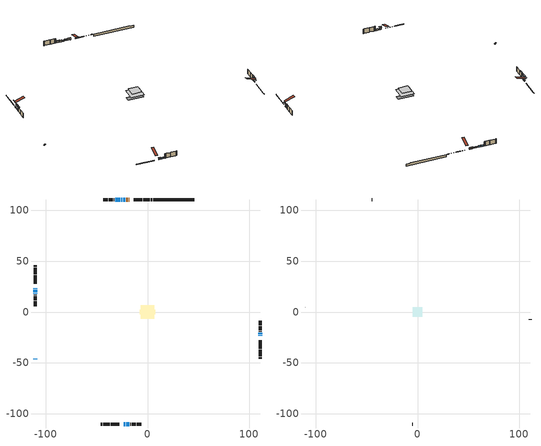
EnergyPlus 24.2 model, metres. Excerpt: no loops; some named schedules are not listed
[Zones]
conditioned space
 floor outside (Floor1 construction): -1,-1 -1,1 1,1 1,-1 z0.61
 floor outside (Floor2 construction): -1.45,-1.45 -1.45,1.45 1.45,1.45 1.45,-1.45 z0.61
 floor adiabatic (AdiabaticFloorConstruction): -6.51,-6.51 -6.51,6.51 6.51,6.51 6.51,-6.51 z3.05
 floor foundation (Slab1 construction): -7.78,-2.28 -7.78,2.28 7.78,2.28 7.78,-2.28 z-1.83
 wall outside (RimJoist1 construction): 4.68,110.68 3.19,110.68 / -45.85,-110.68 -44.35,-110.68 / -110.68,45.85 -110.68,44.35 / 110.68,-45.85 110.68,-44.35 z0.61:0.91
 wall outside (RimJoist2 construction): 2.26,110.68 -4.09,110.68 / -43.42,-110.68 -37.07,-110.68 / -110.68,43.42 -110.68,37.07 / 110.68,-43.42 110.68,-37.07 z0.61:0.91
 wall outside (RimJoist3 construction): -5.02,110.68 -13.38,110.68 / -36.15,-110.68 -27.78,-110.68 / -110.68,36.15 -110.68,27.78 / 110.68,-36.15 110.68,-27.78 z0.61:0.91
 wall outside (AdiabaticWallConstruction 1): -17.75,110.68 -18.56,110.68 / -19.49,110.68 -20.92,110.68 z0.61:2.64
 wall outside (AdiabaticWallConstruction): 110.68,-23.41 110.68,-22.85 z0.61:1.47; -110.68,23.41 -110.68,22.85 / -24.86,110.68 -26.03,110.68 z0.61:1.58; -21.85,110.68 -23.93,110.68 / -21.01,-110.68 -18.06,-110.68 z0.61:1.78; -110.68,21.92 -110.68,19.33 z0.61:1.07; -110.68,-45.84 -110.28,-46.24 z0.61:0.82; -26.95,110.68 -29.04,110.68 / -29.96,110.68 -31.74,110.68 z0.61:2.06; 110.68,-21.92 110.68,-20.45 z0.61:2.59; -23.41,-110.68 -21.94,-110.68 / -110.68,18.4 -110.68,17.84 z0.61:2.36
 wall outside (Wall1 construction): -32.67,110.68 -33.35,110.68 / -17.14,-110.68 -16.46,-110.68 / -110.68,16.91 -110.68,16.24 / 110.68,-19.52 110.68,-18.84 z0.61:5.49
 wall outside (Wall2 construction): -34.28,110.68 -38.06,110.68 / -15.53,-110.68 -11.75,-110.68 / -110.68,15.31 -110.68,11.53 / 110.68,-17.91 110.68,-14.13 z0.61:5.49
 wall outside (Wall3 construction): -38.99,110.68 -43.75,110.68 / -10.82,-110.68 -6.05,-110.68 / -110.68,10.6 -110.68,5.83 / 110.68,-13.2 110.68,-8.44 z0.61:5.49
 wall foundation (FoundationWall1 construction): 5.61,110.68,-1.83 5.61,110.68,0.61 41.82,110.68,0.61 41.82,110.68,0.32 45.85,110.68,0.32 45.85,110.68,-1.83
 window (WindowConstruction 9): 110.68,-23.41 110.68,-22.85 z0.61:1.47
 window (WindowConstruction 6): -110.68,23.41 -110.68,22.85 z0.61:1.58
 window (WindowConstruction 7): -21.85,110.68 -23.93,110.68 z0.61:1.78
 window (WindowConstruction 8): -24.86,110.68 -26.03,110.68 z0.61:1.58
 window (WindowConstruction 11): -110.68,21.92 -110.68,19.33 z0.61:1.07
 window (WindowConstruction 10): -110.68,-45.85 -110.29,-46.24 z0.61:0.81
 window (WindowConstruction): -26.96,110.68 -29.04,110.68 z0.61:2.06
 window (WindowConstruction 1): 110.68,-21.92 110.68,-20.45 z0.61:2.59
 window (WindowConstruction 2): -29.97,110.68 -31.74,110.68 z0.61:2.06
 window (WindowConstruction 3): -23.41,-110.68 -21.94,-110.68 z0.61:2.36
 window (WindowConstruction 4): -110.68,18.4 -110.68,17.84 z0.61:2.36
 window (WindowConstruction 5): -21.01,-110.68 -18.06,-110.68 z0.61:1.78
 door (Door): -17.75,110.68 -18.56,110.68 z0.61:2.64
 door (Door 1): -19.49,110.68 -20.92,110.68 z0.61:2.64
 ceiling adiabatic (AdiabaticFloorConstruction): 6.51,-6.51 6.51,6.51 -6.51,6.51 -6.51,-6.51 z3.05
attic - vented
 floor to conditioned space (Floor3 construction Reversed): -4.9,-4.9 -4.9,4.9 4.9,4.9 4.9,-4.9 z5.49
 wall outside (Wall4 construction): -44.68,110.68 -44.92,110.68 / -5.12,-110.68 -4.89,-110.68 / -110.68,4.9 -110.68,4.67 / 110.68,-7.51 110.68,-7.28 z0.61:5.49
 roof outside (Roof1 construction): -16.82,110.68,5.49 -16.82,101.15,8.67 -14.31,101.15,8.67 -14.31,110.68,5.49; -24.34,-110.68,5.49 -24.34,-101.15,8.67 -26.85,-101.15,8.67 -26.85,-110.68,5.49; -110.68,24.34,5.49 -101.15,24.34,8.67 -101.15,26.85,8.67 -110.68,26.85,5.49; 110.68,-24.34,5.49 101.15,-24.34,8.67 101.15,-26.85,8.67 110.68,-26.85,5.49
shading: 110.68,-20.11 110.68,-26.15 111.14,-26.15 111.14,-20.11 z4.21; -110.68,22.55 -110.68,23.71 -111.14,23.71 -111.14,22.55 z1.87; -24.23,110.68 -21.55,110.68 -21.55,111.14 -24.23,111.14 z2.08; -26.32,110.68 -24.56,110.68 -24.56,111.14 -26.32,111.14 z1.87; -110.68,13.84 -110.68,27.41 -111.14,27.41 -111.14,13.84 z6.56; -110.08,-46.45 -110.89,-45.63 -112.19,-46.93 -111.37,-47.75 z1.11; -29.34,110.68 -26.66,110.68 -26.66,111.14 -29.34,111.14 z2.36; 110.68,-17.71 110.68,-24.66 111.14,-24.66 111.14,-17.71 z5.33; -32.04,110.68 -29.67,110.68 -29.67,111.14 -32.04,111.14 z2.36; -21.64,-110.68 -23.71,-110.68 -23.71,-112.51 -21.64,-112.51 z2.66; -110.68,15.1 -110.68,21.14 -111.14,21.14 -111.14,15.1 z5.1; -17.77,-110.68 -21.31,-110.68 -21.31,-111.14 -17.77,-111.14 z2.08
[Building]
Building 1: Terrain=Suburbs
[Site:Location]
Calgary Intl AP_AB: Latitude {deg}=51.11; Longitude {deg}=-114.02; Time Zone {hr}=-7; Elevation {m}=1084; Keep Site Location Information=Yes
[Site:GroundTemperature:Shallow]
0.326196, -1.55603, -1.70677, -0.813554, 2.7722, 6.34125, 9.43543, 11.3955, 11.562, 9.96783, 6.95256, 3.49299
[Site:WaterMainsTemperature]
Calculation Method=Schedule; Temperature Schedule=mains temperature schedule
[Material] Roughness=Rough; Thermal Absorptance=0.9
Name | Thickness {m} | Conductivity {W/m-K} | Density {kg/m3} | Specific Heat {J/kg-K} | Solar Absorptance | Visible Absorptance
asphalt or fiberglass shingles | 0.00635 | 0.162714 | 1121.4 | 1465.45 | 0.4 | 0.4
ceiling loosefill ins | 0.169333 | 0.0480833 | 16.02 | 1046.75 | 0.7 | 0.7
ceiling stud and cavity | 0.1397 | 0.151986 | 65.682 | 1177.47 | 0.7 | 0.7
concrete 4.0 in. | 0.1016 | 1.803125 | 2242.8 | 837.4 | 0.7 | 0.7
concrete 8.0 in. | 0.2032 | 1.803125 | 2242.8 | 837.4 | 0.7 | 0.7
door material | 0.04445 | 0.0451087 | 512.64 | 1214.23 | 0.7 | 0.7
exterior vertical ins | 0.0530839 | 0.029427 | 32.04 | 1214.23 | 0.7 | 0.7
floor covering | 0.0127 | 0.0433444 | 54.468 | 1339.84 | 0.6 | 0.6
floor rigid ins | 0.103632 | 0.029427 | 32.04 | 1214.23 | 0.7 | 0.7
floor rigid ins 1; wall rigid ins 1 | 0.512978 | 0.029427 | 32.04 | 1214.23 | 0.7 | 0.7
floor stud and cavity | 0.1397 | 0.12109 | 92.3553 | 1139.71 | 0.7 | 0.7
floor stud and cavity 1 | 0.1397 | 0.123733 | 92.3553 | 1139.71 | 0.7 | 0.7
floor stud and cavity 2 | 0.1397 | 1.75129 | 37.0049 | 1207.88 | 0.7 | 0.7
furniture material conditioned space 1 | 0.1524 | 0.115458 | 640.8 | 1214.23 | 0.6 | 0.6
gypsum board | 0.0127 | 0.160291 | 801 | 837.4 | 0.6 | 0.6
gypsum board 1 | 0.0127 | 0.160291 | 801 | 837.4 | 0.7 | 0.7
osb sheathing 0.5 in. | 0.0127 | 0.115458 | 512.64 | 1214.23 | 0.7 | 0.7
osb sheathing 0.75 in. | 0.01905 | 0.115458 | 512.64 | 1214.23 | 0.7 | 0.7
osb sheathing 2.0 in. | 0.0508 | 0.115458 | 512.64 | 1214.23 | 0.7 | 0.7
rim joist rigid ins; wall rigid ins | 0.051816 | 0.029427 | 32.04 | 1214.23 | 0.7 | 0.7
rim joist stud and cavity | 0.0508 | 0.0515565 | 125.044 | 1163.47 | 0.6 | 0.6
rim joist stud and cavity 1 | 0.0508 | 0.0497774 | 125.044 | 1163.47 | 0.6 | 0.6
slab rigid ins | 0.000517642 | 0.029427 | 32.04 | 1214.23 | 0.7 | 0.7
wall stud and cavity | 0.1397 | 0.258437 | 139.0536 | 1170.24 | 0.7 | 0.7
wall stud and cavity 1 | 0.1397 | 0.175142 | 139.0536 | 1170.24 | 0.7 | 0.7
wall stud and cavity 2 | 0.1397 | 0.17399 | 139.0536 | 1170.24 | 0.7 | 0.7
wall stud and cavity 3 | 0.0889 | 6.9971 | 50.32683 | 1063.81 | 0.6 | 0.6
wall stud and cavity 4 | 0.0889 | 0.380278 | 52.3479 | 1209.89 | 0.7 | 0.7
wall stud and cavity 5 | 0.0889 | 0.391764 | 83.0341 | 1211.67 | 0.7 | 0.7
wood siding | 0.0254 | 0.102417 | 544.68 | 1172.36 | 0.4 | 0.4
wood siding 1 | 0.00254 | 0.102417 | 544.68 | 1172.36 | 0.4 | 0.4
wood siding 2; wood siding 3; wood siding 4 | 0.0254 | 0.102417 | 544.68 | 1172.36 | 0.7 | 0.7
[WindowMaterial:SimpleGlazingSystem]
Name | U-Factor {W/m2-K} | Solar Heat Gain Coefficient
WindowMaterial | 1.657976 | 0.43
WindowMaterial 1 | 2.79244 | 0.62
WindowMaterial 10 | 2.6732 | 0.4
WindowMaterial 11 | 5.38445 | 0.61
WindowMaterial 2 | 2.78676 | 0.69
WindowMaterial 3 | 0.909048 | 0.25
WindowMaterial 4 | 1.08677 | 0.23
WindowMaterial 5 | 0.953904 | 0.25
WindowMaterial 6 | 1.14582 | 0.22
WindowMaterial 7 | 2.91622 | 0.63
WindowMaterial 8 | 2.95029 | 0.58
WindowMaterial 9 | 2.75383 | 0.59
[Construction]
AdiabaticFloorConstruction: floor stud and cavity 2, floor rigid ins 1, osb sheathing 0.75 in., floor covering
AdiabaticWallConstruction: wood siding 3, wall rigid ins 1, wall stud and cavity 4, gypsum board
AdiabaticWallConstruction 1: wood siding 4, wall rigid ins 1, wall stud and cavity 4, gypsum board
Door; Door 1: door material
Floor1 construction: floor stud and cavity, floor rigid ins, osb sheathing 0.75 in., floor covering
Floor2 construction: floor stud and cavity 1, floor rigid ins, osb sheathing 0.75 in., floor covering
Floor3 construction Reversed: gypsum board, ceiling stud and cavity, ceiling loosefill ins
FoundationWall1 construction: concrete 8.0 in., gypsum board 1
furniture construction conditioned space 1: furniture material conditioned space 1
PartitionWallConstruction: gypsum board, wall stud and cavity 5, gypsum board
RimJoist1 construction: wood siding 2, rim joist rigid ins, osb sheathing 2.0 in., rim joist stud and cavity
RimJoist2 construction; RimJoist3 construction: wood siding 2, rim joist rigid ins, osb sheathing 2.0 in., rim joist stud and cavity 1
Roof1 construction: asphalt or fiberglass shingles
Slab1 construction: slab rigid ins, concrete 4.0 in.
Wall1 construction: wood siding, wall rigid ins, osb sheathing 0.5 in., wall stud and cavity, gypsum board
Wall2 construction: wood siding, wall rigid ins, osb sheathing 0.5 in., wall stud and cavity 1, gypsum board
Wall3 construction: wood siding, wall rigid ins, osb sheathing 0.5 in., wall stud and cavity 2, gypsum board
Wall4 construction: wood siding 1, wall stud and cavity 3
WindowConstruction: WindowMaterial
WindowConstruction 1: WindowMaterial 1
WindowConstruction 10: WindowMaterial 10
WindowConstruction 11: WindowMaterial 11
WindowConstruction 2: WindowMaterial 2
WindowConstruction 3: WindowMaterial 3
WindowConstruction 4: WindowMaterial 4
WindowConstruction 5: WindowMaterial 5
WindowConstruction 6: WindowMaterial 6
WindowConstruction 7: WindowMaterial 7
WindowConstruction 8: WindowMaterial 8
WindowConstruction 9: WindowMaterial 9
[Zone] Multiplier=1; Part of Total Floor Area=Yes
Name | Volume {m3}
attic - vented | 49.4813
conditioned space | 620.8
[Space]
Name | Zone | Volume {m3}
attic - vented 1 | attic - vented | 49.4813
conditioned space 1 | conditioned space | 620.8
[ZoneInfiltration:EffectiveLeakageArea]
infil attic - vented 1: Zone or Space=attic - vented 1; Schedule=Always On Discrete; Effective Air Leakage Area {cm2}=3287.31; Stack Coefficient=0.000560193; Wind Coefficient=1.59915e-05
[ZoneMixing]
whole house fan mix: Zone or Space=attic - vented; Schedule=Always On Continuous; Design Flow Rate Calculation Method=Flow/Zone; Design Flow Rate {m3/s}=0; Source Zone or Space=conditioned space
[SurfaceProperty:ExposedFoundationPerimeter]
Slab1: Exposed Perimeter Calculation Method=TotalExposedPerimeter; Total Exposed Perimeter {m}=40.234
[InternalMass] Zone or ZoneList=conditioned space; Space or SpaceList=conditioned space 1
Name | Construction | Surface Area {m2}
furniture mass conditioned space 1 | furniture construction conditioned space 1 | 101.172
partition wall mass | PartitionWallConstruction | 252.931
[Lights]
interior lighting: Zone or ZoneList or Space or SpaceList=conditioned space 1; Schedule=interior lighting schedule; Design Level Calculation Method=LightingLevel; Lighting Level {W}=343.2; Return Air Fraction=0; Fraction Radiant=0.6; Fraction Visible=0.2; Fraction Replaceable=1
[People]
occupants: Zone or ZoneList or Space or SpaceList=conditioned space 1; Number of People Schedule=occupants schedule; Number of People Calculation Method=People; Number of People=3; Fraction Radiant=0.314171; Sensible Heat Fraction=0.56303; Activity Level Schedule=occupants activity schedule; Carbon Dioxide Generation Rate {m3/s-W}=0; Enable ASHRAE 55 Comfort Warnings=No; Mean Radiant Temperature Calculation Type=EnclosureAveraged
[ElectricEquipment] Zone or ZoneList or Space or SpaceList=conditioned space 1; Design Level Calculation Method=EquipmentLevel
Name | Schedule | Design Level {W} | Fraction Latent | Fraction Radiant | Fraction Lost
clothes dryer | clothes dryer schedule | 140.772 | 0.015 | 0.081 | 0.85
clothes washer | clothes washer schedule | 32.1985 | 0.03 | 0.162 | 0.7
cooking range | cooking range schedule | 215.147 | 0.08 | 0.432 | 0.2
dishwasher | dishwasher schedule | 66.8632 | 0.3 | 0.18 | 0.4
fridge | fridge schedule | 72.9452 | 0 | 0.6 | 0
mech vent house fan | mech vent house fan schedule | 0 | 0 | 0 | 1
mech vent house fan cfis | mech vent house fan cfis schedule | 0 | 0 | 0 | 0
misc plug loads | misc plug loads schedule | 494.7 | 0.045 | 0.513 | 0.1
whole house fan | Always On Discrete | 0 | 0 | 0 | 1
[OtherEquipment] Zone or ZoneList or Space or SpaceList=conditioned space 1; Design Level Calculation Method=EquipmentLevel
Name | Fuel Type | Schedule | Design Level {W} | Fraction Latent | Fraction Radiant | Fraction Lost
clothes dryer 1 | Electricity | clothes dryer schedule | 0 | 0.015 | 0.081 | 0.85
cooking range 1 | Electricity | cooking range schedule | 0 | 0.08 | 0.432 | 0.2
general water use latent | None | general water use schedule | 62.594 | 1 | 0 | 0
general water use sensible | None | general water use schedule | -61.6891 | 0 | 0.6 | 0
mech vent house fan latent load | None | Always On Discrete | 0 | 1 | 0 | 0
mech vent house fan sensible load | None | Always On Discrete | 0 | 0 | 0 | 0
water heater energy adjustment1 | NaturalGas | Always On Discrete | 0.01 | 0 | 0 | 1
[ZoneInfiltration:DesignFlowRate] Zone or ZoneList or Space or SpaceList=conditioned space 1; Schedule=Always On Discrete; Design Flow Rate Calculation Method=Flow/Zone; Design Flow Rate {m3/s}=0
infil flow; natural vent flow; whole house fan flow
[Foundation:Kiva]
Foundation Kiva 1: Initial Indoor Air Temperature {C}=18; Wall Height Above Grade {m}=0.609996; Wall Depth Below Slab {m}=0.2032; Custom Block Material Name 1=exterior vertical ins; Custom Block Depth 1 {m}=2.43998; Custom Block X Position 1 {m}=0.2159; Custom Block Z Position 1 {m}=0
[Foundation:Kiva:Settings]
Soil Conductivity {W/m-K}=0.849921; Soil Density {kg/m3}=1842.3; Soil Specific Heat {J/kg-K}=418.7; Ground Solar Absorptivity=0.9; Ground Thermal Absorptivity=0.9; Ground Surface Roughness {m}=0.03; Far-Field Width {m}=40; Deep-Ground Boundary Condition=ZeroFlux; Deep-Ground Depth {m}=40; Minimum Cell Dimension {m}=0.2; Maximum Cell Growth Coefficient=3; Simulation Timestep=Timestep
[Exterior:Lights]
exterior lighting: Schedule=exterior lighting schedule; Design Level {W}=75.6
[Schedule:Constant]
Name | Hourly Value
Always On Continuous; mech vent house fan schedule; mech vent house fan cfis schedule; Always On Discrete | 1
occupants activity schedule | 117.228
fridge schedule | 0
[Schedule:Week:Daily]
interior lighting schedule Week Rule - Jan1-Jan27: interior lighting schedule day, interior lighting schedule day, interior lighting schedule day, interior lighting schedule day, interior lighting schedule day, interior lighting schedule day, interior lighting schedule day, interior lighting schedule default day, interior lighting schedule default day, interior lighting schedule default day, interior lighting schedule default day, interior lighting schedule default day
interior lighting schedule Week Rule - Jan28-Feb3: interior lighting schedule day, interior lighting schedule day, interior lighting schedule day, interior lighting schedule day, interior lighting schedule day 1, interior lighting schedule day 1, interior lighting schedule day 1, interior lighting schedule default day, interior lighting schedule default day, interior lighting schedule default day, interior lighting schedule default day, interior lighting schedule default day
interior lighting schedule Week Rule - Feb4-Feb24: interior lighting schedule day 1, interior lighting schedule day 1, interior lighting schedule day 1, interior lighting schedule day 1, interior lighting schedule day 1, interior lighting schedule day 1, interior lighting schedule day 1, interior lighting schedule default day, interior lighting schedule default day, interior lighting schedule default day, interior lighting schedule default day, interior lighting schedule default day
interior lighting schedule Week Rule - Feb25-Mar3: interior lighting schedule day 1, interior lighting schedule day 1, interior lighting schedule day 1, interior lighting schedule day 1, interior lighting schedule day 2, interior lighting schedule day 2, interior lighting schedule day 2, interior lighting schedule default day, interior lighting schedule default day, interior lighting schedule default day, interior lighting schedule default day, interior lighting schedule default day
interior lighting schedule Week Rule - Mar4-Mar31: interior lighting schedule day 2, interior lighting schedule day 2, interior lighting schedule day 2, interior lighting schedule day 2, interior lighting schedule day 2, interior lighting schedule day 2, interior lighting schedule day 2, interior lighting schedule default day, interior lighting schedule default day, interior lighting schedule default day, interior lighting schedule default day, interior lighting schedule default day
interior lighting schedule Week Rule - Apr1-Apr28: interior lighting schedule day 3, interior lighting schedule day 3, interior lighting schedule day 3, interior lighting schedule day 3, interior lighting schedule day 3, interior lighting schedule day 3, interior lighting schedule day 3, interior lighting schedule default day, interior lighting schedule default day, interior lighting schedule default day, interior lighting schedule default day, interior lighting schedule default day
interior lighting schedule Week Rule - Apr29-May5: interior lighting schedule day 3, interior lighting schedule day 3, interior lighting schedule day 4, interior lighting schedule day 4, interior lighting schedule day 4, interior lighting schedule day 4, interior lighting schedule day 4, interior lighting schedule default day, interior lighting schedule default day, interior lighting schedule default day, interior lighting schedule default day, interior lighting schedule default day
interior lighting schedule Week Rule - May6-May26: interior lighting schedule day 4, interior lighting schedule day 4, interior lighting schedule day 4, interior lighting schedule day 4, interior lighting schedule day 4, interior lighting schedule day 4, interior lighting schedule day 4, interior lighting schedule default day, interior lighting schedule default day, interior lighting schedule default day, interior lighting schedule default day, interior lighting schedule default day
interior lighting schedule Week Rule - May27-Jun2: interior lighting schedule day 4, interior lighting schedule day 4, interior lighting schedule day 4, interior lighting schedule day 4, interior lighting schedule day 4, interior lighting schedule day 5, interior lighting schedule day 5, interior lighting schedule default day, interior lighting schedule default day, interior lighting schedule default day, interior lighting schedule default day, interior lighting schedule default day
interior lighting schedule Week Rule - Jun3-Jun30: interior lighting schedule day 5, interior lighting schedule day 5, interior lighting schedule day 5, interior lighting schedule day 5, interior lighting schedule day 5, interior lighting schedule day 5, interior lighting schedule day 5, interior lighting schedule default day, interior lighting schedule default day, interior lighting schedule default day, interior lighting schedule default day, interior lighting schedule default day
interior lighting schedule Week Rule - Jul1-Jul28: interior lighting schedule day 6, interior lighting schedule day 6, interior lighting schedule day 6, interior lighting schedule day 6, interior lighting schedule day 6, interior lighting schedule day 6, interior lighting schedule day 6, interior lighting schedule default day, interior lighting schedule default day, interior lighting schedule default day, interior lighting schedule default day, interior lighting schedule default day
interior lighting schedule Week Rule - Jul29-Aug4: interior lighting schedule day 6, interior lighting schedule day 6, interior lighting schedule day 6, interior lighting schedule day 7, interior lighting schedule day 7, interior lighting schedule day 7, interior lighting schedule day 7, interior lighting schedule default day, interior lighting schedule default day, interior lighting schedule default day, interior lighting schedule default day, interior lighting schedule default day
interior lighting schedule Week Rule - Aug5-Aug25: interior lighting schedule day 7, interior lighting schedule day 7, interior lighting schedule day 7, interior lighting schedule day 7, interior lighting schedule day 7, interior lighting schedule day 7, interior lighting schedule day 7, interior lighting schedule default day, interior lighting schedule default day, interior lighting schedule default day, interior lighting schedule default day, interior lighting schedule default day
interior lighting schedule Week Rule - Aug26-Sep1: interior lighting schedule day 7, interior lighting schedule day 7, interior lighting schedule day 7, interior lighting schedule day 7, interior lighting schedule day 7, interior lighting schedule day 7, interior lighting schedule day 8, interior lighting schedule default day, interior lighting schedule default day, interior lighting schedule default day, interior lighting schedule default day, interior lighting schedule default day
interior lighting schedule Week Rule - Sep2-Sep29: interior lighting schedule day 8, interior lighting schedule day 8, interior lighting schedule day 8, interior lighting schedule day 8, interior lighting schedule day 8, interior lighting schedule day 8, interior lighting schedule day 8, interior lighting schedule default day, interior lighting schedule default day, interior lighting schedule default day, interior lighting schedule default day, interior lighting schedule default day
interior lighting schedule Week Rule - Sep30-Oct6: interior lighting schedule day 8, interior lighting schedule day 9, interior lighting schedule day 9, interior lighting schedule day 9, interior lighting schedule day 9, interior lighting schedule day 9, interior lighting schedule day 9, interior lighting schedule default day, interior lighting schedule default day, interior lighting schedule default day, interior lighting schedule default day, interior lighting schedule default day
interior lighting schedule Week Rule - Oct7-Oct27: interior lighting schedule day 9, interior lighting schedule day 9, interior lighting schedule day 9, interior lighting schedule day 9, interior lighting schedule day 9, interior lighting schedule day 9, interior lighting schedule day 9, interior lighting schedule default day, interior lighting schedule default day, interior lighting schedule default day, interior lighting schedule default day, interior lighting schedule default day
interior lighting schedule Week Rule - Oct28-Nov3: interior lighting schedule day 9, interior lighting schedule day 9, interior lighting schedule day 9, interior lighting schedule day 9, interior lighting schedule day 10, interior lighting schedule day 10, interior lighting schedule day 10, interior lighting schedule default day, interior lighting schedule default day, interior lighting schedule default day, interior lighting schedule default day, interior lighting schedule default day
interior lighting schedule Week Rule - Nov4-Nov24: interior lighting schedule day 10, interior lighting schedule day 10, interior lighting schedule day 10, interior lighting schedule day 10, interior lighting schedule day 10, interior lighting schedule day 10, interior lighting schedule day 10, interior lighting schedule default day, interior lighting schedule default day, interior lighting schedule default day, interior lighting schedule default day, interior lighting schedule default day
interior lighting schedule Week Rule - Nov25-Dec1: interior lighting schedule day 10, interior lighting schedule day 10, interior lighting schedule day 10, interior lighting schedule day 10, interior lighting schedule day 10, interior lighting schedule day 10, interior lighting schedule day 11, interior lighting schedule default day, interior lighting schedule default day, interior lighting schedule default day, interior lighting schedule default day, interior lighting schedule default day
interior lighting schedule Week Rule - Dec2-Dec31: interior lighting schedule day 11, interior lighting schedule day 11, interior lighting schedule day 11, interior lighting schedule day 11, interior lighting schedule day 11, interior lighting schedule day 11, interior lighting schedule day 11, interior lighting schedule default day, interior lighting schedule default day, interior lighting schedule default day, interior lighting schedule default day, interior lighting schedule default day
occupants schedule Week Rule - Jan1-Dec31: occupants schedule day, occupants schedule day, occupants schedule day, occupants schedule day, occupants schedule day, occupants schedule day, occupants schedule day, occupants schedule default day, occupants schedule default day, occupants schedule default day, occupants schedule default day, occupants schedule default day
clothes dryer schedule Week Rule - Jan1-Dec31: clothes dryer schedule day, clothes dryer schedule day, clothes dryer schedule day, clothes dryer schedule day, clothes dryer schedule day, clothes dryer schedule day, clothes dryer schedule day, clothes dryer schedule default day, clothes dryer schedule default day, clothes dryer schedule default day, clothes dryer schedule default day, clothes dryer schedule default day
clothes washer schedule Week Rule - Jan1-Dec31: clothes washer schedule day, clothes washer schedule day, clothes washer schedule day, clothes washer schedule day, clothes washer schedule day, clothes washer schedule day, clothes washer schedule day, clothes washer schedule default day, clothes washer schedule default day, clothes washer schedule default day, clothes washer schedule default day, clothes washer schedule default day
cooking range schedule Week Rule - Jan1-Dec31: cooking range schedule day, cooking range schedule day, cooking range schedule day, cooking range schedule day, cooking range schedule day, cooking range schedule day, cooking range schedule day, cooking range schedule default day, cooking range schedule default day, cooking range schedule default day, cooking range schedule default day, cooking range schedule default day
dishwasher schedule Week Rule - Jan1-Dec31: dishwasher schedule day, dishwasher schedule day, dishwasher schedule day, dishwasher schedule day, dishwasher schedule day, dishwasher schedule day, dishwasher schedule day, dishwasher schedule default day, dishwasher schedule default day, dishwasher schedule default day, dishwasher schedule default day, dishwasher schedule default day
misc plug loads schedule Week Rule - Jan1-Dec31: misc plug loads schedule day, misc plug loads schedule day, misc plug loads schedule day, misc plug loads schedule day, misc plug loads schedule day, misc plug loads schedule day, misc plug loads schedule day, misc plug loads schedule default day, misc plug loads schedule default day, misc plug loads schedule default day, misc plug loads schedule default day, misc plug loads schedule default day
general water use schedule Week Rule - Jan1-Dec31: general water use schedule day, general water use schedule day, general water use schedule day, general water use schedule day, general water use schedule day, general water use schedule day, general water use schedule day, general water use schedule default day, general water use schedule default day, general water use schedule default day, general water use schedule default day, general water use schedule default day
exterior lighting schedule Week Rule - Jan1-Jan27: exterior lighting schedule day, exterior lighting schedule day, exterior lighting schedule day, exterior lighting schedule day, exterior lighting schedule day, exterior lighting schedule day, exterior lighting schedule day, exterior lighting schedule default day, exterior lighting schedule default day, exterior lighting schedule default day, exterior lighting schedule default day, exterior lighting schedule default day
exterior lighting schedule Week Rule - Jan28-Feb3: exterior lighting schedule day, exterior lighting schedule day, exterior lighting schedule day, exterior lighting schedule day, exterior lighting schedule day 1, exterior lighting schedule day 1, exterior lighting schedule day 1, exterior lighting schedule default day, exterior lighting schedule default day, exterior lighting schedule default day, exterior lighting schedule default day, exterior lighting schedule default day
exterior lighting schedule Week Rule - Feb4-Feb24: exterior lighting schedule day 1, exterior lighting schedule day 1, exterior lighting schedule day 1, exterior lighting schedule day 1, exterior lighting schedule day 1, exterior lighting schedule day 1, exterior lighting schedule day 1, exterior lighting schedule default day, exterior lighting schedule default day, exterior lighting schedule default day, exterior lighting schedule default day, exterior lighting schedule default day
exterior lighting schedule Week Rule - Feb25-Mar3: exterior lighting schedule day 1, exterior lighting schedule day 1, exterior lighting schedule day 1, exterior lighting schedule day 1, exterior lighting schedule day 2, exterior lighting schedule day 2, exterior lighting schedule day 2, exterior lighting schedule default day, exterior lighting schedule default day, exterior lighting schedule default day, exterior lighting schedule default day, exterior lighting schedule default day
exterior lighting schedule Week Rule - Mar4-Mar31: exterior lighting schedule day 2, exterior lighting schedule day 2, exterior lighting schedule day 2, exterior lighting schedule day 2, exterior lighting schedule day 2, exterior lighting schedule day 2, exterior lighting schedule day 2, exterior lighting schedule default day, exterior lighting schedule default day, exterior lighting schedule default day, exterior lighting schedule default day, exterior lighting schedule default day
exterior lighting schedule Week Rule - Apr1-Apr28: exterior lighting schedule day 3, exterior lighting schedule day 3, exterior lighting schedule day 3, exterior lighting schedule day 3, exterior lighting schedule day 3, exterior lighting schedule day 3, exterior lighting schedule day 3, exterior lighting schedule default day, exterior lighting schedule default day, exterior lighting schedule default day, exterior lighting schedule default day, exterior lighting schedule default day
exterior lighting schedule Week Rule - Apr29-May5: exterior lighting schedule day 3, exterior lighting schedule day 3, exterior lighting schedule day 4, exterior lighting schedule day 4, exterior lighting schedule day 4, exterior lighting schedule day 4, exterior lighting schedule day 4, exterior lighting schedule default day, exterior lighting schedule default day, exterior lighting schedule default day, exterior lighting schedule default day, exterior lighting schedule default day
exterior lighting schedule Week Rule - May6-May26: exterior lighting schedule day 4, exterior lighting schedule day 4, exterior lighting schedule day 4, exterior lighting schedule day 4, exterior lighting schedule day 4, exterior lighting schedule day 4, exterior lighting schedule day 4, exterior lighting schedule default day, exterior lighting schedule default day, exterior lighting schedule default day, exterior lighting schedule default day, exterior lighting schedule default day
exterior lighting schedule Week Rule - May27-Jun2: exterior lighting schedule day 4, exterior lighting schedule day 4, exterior lighting schedule day 4, exterior lighting schedule day 4, exterior lighting schedule day 4, exterior lighting schedule day 5, exterior lighting schedule day 5, exterior lighting schedule default day, exterior lighting schedule default day, exterior lighting schedule default day, exterior lighting schedule default day, exterior lighting schedule default day
exterior lighting schedule Week Rule - Jun3-Jun30: exterior lighting schedule day 5, exterior lighting schedule day 5, exterior lighting schedule day 5, exterior lighting schedule day 5, exterior lighting schedule day 5, exterior lighting schedule day 5, exterior lighting schedule day 5, exterior lighting schedule default day, exterior lighting schedule default day, exterior lighting schedule default day, exterior lighting schedule default day, exterior lighting schedule default day
exterior lighting schedule Week Rule - Jul1-Jul28: exterior lighting schedule day 6, exterior lighting schedule day 6, exterior lighting schedule day 6, exterior lighting schedule day 6, exterior lighting schedule day 6, exterior lighting schedule day 6, exterior lighting schedule day 6, exterior lighting schedule default day, exterior lighting schedule default day, exterior lighting schedule default day, exterior lighting schedule default day, exterior lighting schedule default day
exterior lighting schedule Week Rule - Jul29-Aug4: exterior lighting schedule day 6, exterior lighting schedule day 6, exterior lighting schedule day 6, exterior lighting schedule day 7, exterior lighting schedule day 7, exterior lighting schedule day 7, exterior lighting schedule day 7, exterior lighting schedule default day, exterior lighting schedule default day, exterior lighting schedule default day, exterior lighting schedule default day, exterior lighting schedule default day
exterior lighting schedule Week Rule - Aug5-Aug25: exterior lighting schedule day 7, exterior lighting schedule day 7, exterior lighting schedule day 7, exterior lighting schedule day 7, exterior lighting schedule day 7, exterior lighting schedule day 7, exterior lighting schedule day 7, exterior lighting schedule default day, exterior lighting schedule default day, exterior lighting schedule default day, exterior lighting schedule default day, exterior lighting schedule default day
exterior lighting schedule Week Rule - Aug26-Sep1: exterior lighting schedule day 7, exterior lighting schedule day 7, exterior lighting schedule day 7, exterior lighting schedule day 7, exterior lighting schedule day 7, exterior lighting schedule day 7, exterior lighting schedule day 8, exterior lighting schedule default day, exterior lighting schedule default day, exterior lighting schedule default day, exterior lighting schedule default day, exterior lighting schedule default day
exterior lighting schedule Week Rule - Sep2-Sep29: exterior lighting schedule day 8, exterior lighting schedule day 8, exterior lighting schedule day 8, exterior lighting schedule day 8, exterior lighting schedule day 8, exterior lighting schedule day 8, exterior lighting schedule day 8, exterior lighting schedule default day, exterior lighting schedule default day, exterior lighting schedule default day, exterior lighting schedule default day, exterior lighting schedule default day
exterior lighting schedule Week Rule - Sep30-Oct6: exterior lighting schedule day 8, exterior lighting schedule day 9, exterior lighting schedule day 9, exterior lighting schedule day 9, exterior lighting schedule day 9, exterior lighting schedule day 9, exterior lighting schedule day 9, exterior lighting schedule default day, exterior lighting schedule default day, exterior lighting schedule default day, exterior lighting schedule default day, exterior lighting schedule default day
exterior lighting schedule Week Rule - Oct7-Oct27: exterior lighting schedule day 9, exterior lighting schedule day 9, exterior lighting schedule day 9, exterior lighting schedule day 9, exterior lighting schedule day 9, exterior lighting schedule day 9, exterior lighting schedule day 9, exterior lighting schedule default day, exterior lighting schedule default day, exterior lighting schedule default day, exterior lighting schedule default day, exterior lighting schedule default day
[Schedule:Year]
interior lighting schedule: interior lighting schedule Week Rule - Jan1-Jan27, 1, 1, 1, 27, interior lighting schedule Week Rule - Jan28-Feb3, 1, 28, 2, 3, interior lighting schedule Week Rule - Feb4-Feb24, 2, 4, 2, 24, interior lighting schedule Week Rule - Feb25-Mar3, 2, 25, 3, 3, interior lighting schedule Week Rule - Mar4-Mar31, 3, 4, 3, 31, interior lighting schedule Week Rule - Apr1-Apr28, 4, 1, 4, 28, interior lighting schedule Week Rule - Apr29-May5, 4, 29, 5, 5, interior lighting schedule Week Rule - May6-May26, 5, 6, 5, 26, interior lighting schedule Week Rule - May27-Jun2, 5, 27, 6, 2, interior lighting schedule Week Rule - Jun3-Jun30, 6, 3, 6, 30, interior lighting schedule Week Rule - Jul1-Jul28, 7, 1, 7, 28, interior lighting schedule Week Rule - Jul29-Aug4, 7, 29, 8, 4, interior lighting schedule Week Rule - Aug5-Aug25, 8, 5, 8, 25, interior lighting schedule Week Rule - Aug26-Sep1, 8, 26, 9, 1, interior lighting schedule Week Rule - Sep2-Sep29, 9, 2, 9, 29, interior lighting schedule Week Rule - Sep30-Oct6, 9, 30, 10, 6, interior lighting schedule Week Rule - Oct7-Oct27, 10, 7, 10, 27, interior lighting schedule Week Rule - Oct28-Nov3, 10, 28, 11, 3, interior lighting schedule Week Rule - Nov4-Nov24, 11, 4, 11, 24, interior lighting schedule Week Rule - Nov25-Dec1, 11, 25, 12, 1, interior lighting schedule Week Rule - Dec2-Dec31, 12, 2, 12, 31
occupants schedule: occupants schedule Week Rule - Jan1-Dec31, 1, 1, 12, 31
clothes dryer schedule: clothes dryer schedule Week Rule - Jan1-Dec31, 1, 1, 12, 31
clothes washer schedule: clothes washer schedule Week Rule - Jan1-Dec31, 1, 1, 12, 31
cooking range schedule: cooking range schedule Week Rule - Jan1-Dec31, 1, 1, 12, 31
dishwasher schedule: dishwasher schedule Week Rule - Jan1-Dec31, 1, 1, 12, 31
misc plug loads schedule: misc plug loads schedule Week Rule - Jan1-Dec31, 1, 1, 12, 31
general water use schedule: general water use schedule Week Rule - Jan1-Dec31, 1, 1, 12, 31
exterior lighting schedule: exterior lighting schedule Week Rule - Jan1-Jan27, 1, 1, 1, 27, exterior lighting schedule Week Rule - Jan28-Feb3, 1, 28, 2, 3, exterior lighting schedule Week Rule - Feb4-Feb24, 2, 4, 2, 24, exterior lighting schedule Week Rule - Feb25-Mar3, 2, 25, 3, 3, exterior lighting schedule Week Rule - Mar4-Mar31, 3, 4, 3, 31, exterior lighting schedule Week Rule - Apr1-Apr28, 4, 1, 4, 28, exterior lighting schedule Week Rule - Apr29-May5, 4, 29, 5, 5, exterior lighting schedule Week Rule - May6-May26, 5, 6, 5, 26, exterior lighting schedule Week Rule - May27-Jun2, 5, 27, 6, 2, exterior lighting schedule Week Rule - Jun3-Jun30, 6, 3, 6, 30, exterior lighting schedule Week Rule - Jul1-Jul28, 7, 1, 7, 28, exterior lighting schedule Week Rule - Jul29-Aug4, 7, 29, 8, 4, exterior lighting schedule Week Rule - Aug5-Aug25, 8, 5, 8, 25, exterior lighting schedule Week Rule - Aug26-Sep1, 8, 26, 9, 1, exterior lighting schedule Week Rule - Sep2-Sep29, 9, 2, 9, 29, exterior lighting schedule Week Rule - Sep30-Oct6, 9, 30, 10, 6, exterior lighting schedule Week Rule - Oct7-Oct27, 10, 7, 10, 27, exterior lighting schedule Week Rule - Oct28-Nov3, 10, 28, 11, 3, exterior lighting schedule Week Rule - Nov4-Nov24, 11, 4, 11, 24, exterior lighting schedule Week Rule - Nov25-Dec1, 11, 25, 12, 1, exterior lighting schedule Week Rule - Dec2-Dec31, 12, 2, 12, 31
[Schedule:Compact]
mains temperature schedule: Through: 01/01, For: AllDays, Until: 24:00, 5.30611, Through: 01/02, For: AllDays, Until: 24:00, 5.24556, Through: 01/03, For: AllDays, Until: 24:00, 5.18611, Through: 01/04, For: AllDays, Until: 24:00, 5.12778, Through: 01/05, For: AllDays, Until: 24:00, 5.07, Through: 01/06, For: AllDays, Until: 24:00, 5.01278, Through: 01/07, For: AllDays, Until: 24:00, 4.95722, Through: 01/08, For: AllDays, Until: 24:00, 4.90222, Through: 01/09, For: AllDays, Until: 24:00, 4.84778, Through: 01/10, For: AllDays, Until: 24:00, 4.795, Through: 01/11, For: AllDays, Until: 24:00, 4.74278, Through: 01/12, For: AllDays, Until: 24:00, 4.69167, Through: 01/13, For: AllDays, Until: 24:00, 4.64111, Through: 01/14, For: AllDays, Until: 24:00, 4.59222, Through: 01/15, For: AllDays, Until: 24:00, 4.54389, Through: 01/16, For: AllDays, Until: 24:00, 4.49722, Through: 01/17, For: AllDays, Until: 24:00, 4.45111, Through: 01/18, For: AllDays, Until: 24:00, 4.40611, Through: 01/19, For: AllDays, Until: 24:00, 4.36222, Through: 01/20, For: AllDays, Until: 24:00, 4.32, Through: 01/21, For: AllDays, Until: 24:00, 4.27833, Through: 01/22, For: AllDays, Until: 24:00, 4.23778, Through: 01/23, For: AllDays, Until: 24:00, 4.19833, Through: 01/24, For: AllDays, Until: 24:00, 4.16056, Through: 01/25, For: AllDays, Until: 24:00, 4.12333, Through: 01/26, For: AllDays, Until: 24:00, 4.08778, Through: 01/27, For: AllDays, Until: 24:00, 4.05278, Through: 01/28, For: AllDays, Until: 24:00, 4.01944, Through: 01/29, For: AllDays, Until: 24:00, 3.98722, Through: 01/30, For: AllDays, Until: 24:00, 3.95611, Through: 01/31, For: AllDays, Until: 24:00, 3.92667, Through: 02/01, For: AllDays, Until: 24:00, 3.89778, Through: 02/02, For: AllDays, Until: 24:00, 3.87056, Through: 02/03, For: AllDays, Until: 24:00, 3.84444, Through: 02/04, For: AllDays, Until: 24:00, 3.82, Through: 02/05, For: AllDays, Until: 24:00, 3.79611, Through: 02/06, For: AllDays, Until: 24:00, 3.77389, Through: 02/07, For: AllDays, Until: 24:00, 3.75333, Through: 02/08, For: AllDays, Until: 24:00, 3.73333, Through: 02/09, For: AllDays, Until: 24:00, 3.715, Through: 02/10, For: AllDays, Until: 24:00, 3.69778, Through: 02/11, For: AllDays, Until: 24:00, 3.68222, Through: 02/12, For: AllDays, Until: 24:00, 3.66778, Through: 02/13, For: AllDays, Until: 24:00, 3.65444, Through: 02/14, For: AllDays, Until: 24:00, 3.64278, Through: 02/15, For: AllDays, Until: 24:00, 3.63222, Through: 02/16, For: AllDays, Until: 24:00, 3.62278, Through: 02/17, For: AllDays, Until: 24:00, 3.615, Through: 02/18, For: AllDays, Until: 24:00, 3.60833, Through: 02/19, For: AllDays, Until: 24:00, 3.60333, Through: 02/20, For: AllDays, Until: 24:00, 3.59944, Through: 02/21, For: AllDays, Until: 24:00, 3.59667, Through: 02/22, For: AllDays, Until: 24:00, 3.59556, Through: 02/23, For: AllDays, Until: 24:00, 3.59556, Through: 02/24, For: AllDays, Until: 24:00, 3.59722, Through: 02/25, For: AllDays, Until: 24:00, 3.6, Through: 02/26, For: AllDays, Until: 24:00, 3.60389, Through: 02/27, For: AllDays, Until: 24:00, 3.60944, Through: 02/28, For: AllDays, Until: 24:00, 3.61611, Through: 03/01, For: AllDays, Until: 24:00, 3.62444, Through: 03/02, For: AllDays, Until: 24:00, 3.63333, Through: 03/03, For: AllDays, Until: 24:00, 3.64444, Through: 03/04, For: AllDays, Until: 24:00, 3.65611, Through: 03/05, For: AllDays, Until: 24:00, 3.67, Through: 03/06, For: AllDays, Until: 24:00, 3.68444, Through: 03/07, For: AllDays, Until: 24:00, 3.70056, Through: 03/08, For: AllDays, Until: 24:00, 3.71778, Through: 03/09, For: AllDays, Until: 24:00, 3.73611, Through: 03/10, For: AllDays, Until: 24:00, 3.75611, Through: 03/11, For: AllDays, Until: 24:00, 3.77722, Through: 03/12, For: AllDays, Until: 24:00, 3.79944, Through: 03/13, For: AllDays, Until: 24:00, 3.82333, Through: 03/14, For: AllDays, Until: 24:00, 3.84833, Through: 03/15, For: AllDays, Until: 24:00, 3.87444, Through: 03/16, For: AllDays, Until: 24:00, 3.90222, Through: 03/17, For: AllDays, Until: 24:00, 3.93056, Through: 03/18, For: AllDays, Until: 24:00, 3.96056, Through: 03/19, For: AllDays, Until: 24:00, 3.99167, Through: 03/20, For: AllDays, Until: 24:00, 4.02444, Through: 03/21, For: AllDays, Until: 24:00, 4.05778, Through: 03/22, For: AllDays, Until: 24:00, 4.09278, Through: 03/23, For: AllDays, Until: 24:00, 4.12833, Through: 03/24, For: AllDays, Until: 24:00, 4.16556, Through: 03/25, For: AllDays, Until: 24:00, 4.20389, Through: 03/26, For: AllDays, Until: 24:00, 4.24333, Through: 03/27, For: AllDays, Until: 24:00, 4.28389, Through: 03/28, For: AllDays, Until: 24:00, 4.32611, Through: 03/29, For: AllDays, Until: 24:00, 4.36889, Through: 03/30, For: AllDays, Until: 24:00, 4.41278, Through: 03/31, For: AllDays, Until: 24:00, 4.45778, Through: 04/01, For: AllDays, Until: 24:00, 4.50389, Through: 04/02, For: AllDays, Until: 24:00, 4.55111, Through: 04/03, For: AllDays, Until: 24:00, 4.59944, Through: 04/04, For: AllDays, Until: 24:00, 4.64833, Through: 04/05, For: AllDays, Until: 24:00, 4.69889, Through: 04/06, For: AllDays, Until: 24:00, 4.75, Through: 04/07, For: AllDays, Until: 24:00, 4.80222, Through: 04/08, For: AllDays, Until: 24:00, 4.85556, Through: 04/09, For: AllDays, Until: 24:00, 4.91, Through: 04/10, For: AllDays, Until: 24:00, 4.965, Through: 04/11, For: AllDays, Until: 24:00, 5.02111, Through: 04/12, For: AllDays, Until: 24:00, 5.07833, Through: 04/13, For: AllDays, Until: 24:00, 5.13611, Through: 04/14, For: AllDays, Until: 24:00, 5.195, Through: 04/15, For: AllDays, Until: 24:00, 5.25444, Through: 04/16, For: AllDays, Until: 24:00, 5.315, Through: 04/17, For: AllDays, Until: 24:00, 5.37611, Through: 04/18, For: AllDays, Until: 24:00, 5.43833, Through: 04/19, For: AllDays, Until: 24:00, 5.50111, Through: 04/20, For: AllDays, Until: 24:00, 5.565, Through: 04/21, For: AllDays, Until: 24:00, 5.62944, Through: 04/22, For: AllDays, Until: 24:00, 5.69444, Through: 04/23, For: AllDays, Until: 24:00, 5.76, Through: 04/24, For: AllDays, Until: 24:00, 5.82667, Through: 04/25, For: AllDays, Until: 24:00, 5.89389, Through: 04/26, For: AllDays, Until: 24:00, 5.96167, Through: 04/27, For: AllDays, Until: 24:00, 6.03056, Through: 04/28, For: AllDays, Until: 24:00, 6.09944, Through: 04/29, For: AllDays, Until: 24:00, 6.16944, Through: 04/30, For: AllDays, Until: 24:00, 6.23944, Through: 05/01, For: AllDays, Until: 24:00, 6.31056, Through: 05/02, For: AllDays, Until: 24:00, 6.38167, Through: 05/03, For: AllDays, Until: 24:00, 6.45333, Through: 05/04, For: AllDays, Until: 24:00, 6.52611, Through: 05/05, For: AllDays, Until: 24:00, 6.59889, Through: 05/06, For: AllDays, Until: 24:00, 6.67167, Through: 05/07, For: AllDays, Until: 24:00, 6.74556, Through: 05/08, For: AllDays, Until: 24:00, 6.81944, Through: 05/09, For: AllDays, Until: 24:00, 6.89389, Through: 05/10, For: AllDays, Until: 24:00, 6.96889, Through: 05/11, For: AllDays, Until: 24:00, 7.04389, Through: 05/12, For: AllDays, Until: 24:00, 7.11944, Through: 05/13, For: AllDays, Until: 24:00, 7.195, Through: 05/14, For: AllDays, Until: 24:00, 7.27111, Through: 05/15, For: AllDays, Until: 24:00, 7.34722, Through: 05/16, For: AllDays, Until: 24:00, 7.42389, Through: 05/17, For: AllDays, Until: 24:00, 7.50056, Through: 05/18, For: AllDays, Until: 24:00, 7.57722, Through: 05/19, For: AllDays, Until: 24:00, 7.65444, Through: 05/20, For: AllDays, Until: 24:00, 7.73167, Through: 05/21, For: AllDays, Until: 24:00, 7.80889, Through: 05/22, For: AllDays, Until: 24:00, 7.88611, Through: 05/23, For: AllDays, Until: 24:00, 7.96333, Through: 05/24, For: AllDays, Until: 24:00, 8.04111, Through: 05/25, For: AllDays, Until: 24:00, 8.11833, Through: 05/26, For: AllDays, Until: 24:00, 8.19611, Through: 05/27, For: AllDays, Until: 24:00, 8.27333, Through: 05/28, For: AllDays, Until: 24:00, 8.35056, Through: 05/29, For: AllDays, Until: 24:00, 8.42778, Through: 05/30, For: AllDays, Until: 24:00, 8.505, Through: 05/31, For: AllDays, Until: 24:00, 8.58222, Through: 06/01, For: AllDays, Until: 24:00, 8.65889, Through: 06/02, For: AllDays, Until: 24:00, 8.73556, Through: 06/03, For: AllDays, Until: 24:00, 8.81222, Through: 06/04, For: AllDays, Until: 24:00, 8.88889, Through: 06/05, For: AllDays, Until: 24:00, 8.965, Through: 06/06, For: AllDays, Until: 24:00, 9.04056, Through: 06/07, For: AllDays, Until: 24:00, 9.11611, Through: 06/08, For: AllDays, Until: 24:00, 9.19167, Through: 06/09, For: AllDays, Until: 24:00, 9.26667, Through: 06/10, For: AllDays, Until: 24:00, 9.34111, Through: 06/11, For: AllDays, Until: 24:00, 9.41556, Through: 06/12, For: AllDays, Until: 24:00, 9.48889, Through: 06/13, For: AllDays, Until: 24:00, 9.56278, Through: 06/14, For: AllDays, Until: 24:00, 9.63556, Through: 06/15, For: AllDays, Until: 24:00, 9.70833, Through: 06/16, For: AllDays, Until: 24:00, 9.78, Through: 06/17, For: AllDays, Until: 24:00, 9.85167, Through: 06/18, For: AllDays, Until: 24:00, 9.92278, Through: 06/19, For: AllDays, Until: 24:00, 9.99333, Through: 06/20, For: AllDays, Until: 24:00, 10.0633, Through: 06/21, For: AllDays, Until: 24:00, 10.1328, Through: 06/22, For: AllDays, Until: 24:00, 10.2011, Through: 06/23, For: AllDays, Until: 24:00, 10.2694, Through: 06/24, For: AllDays, Until: 24:00, 10.3367, Through: 06/25, For: AllDays, Until: 24:00, 10.4039, Through: 06/26, For: AllDays, Until: 24:00, 10.47, Through: 06/27, For: AllDays, Until: 24:00, 10.5356, Through: 06/28, For: AllDays, Until: 24:00, 10.6, Through: 06/29, For: AllDays, Until: 24:00, 10.6639, Through: 06/30, For: AllDays, Until: 24:00, 10.7272, Through: 07/01, For: AllDays, Until: 24:00, 10.7894, Through: 07/02, For: AllDays, Until: 24:00, 10.8511, Through: 07/03, For: AllDays, Until: 24:00, 10.9122, Through: 07/04, For: AllDays, Until: 24:00, 10.9722, Through: 07/05, For: AllDays, Until: 24:00, 11.0311, Through: 07/06, For: AllDays, Until: 24:00, 11.0894, Through: 07/07, For: AllDays, Until: 24:00, 11.1467, Through: 07/08, For: AllDays, Until: 24:00, 11.2033, Through: 07/09, For: AllDays, Until: 24:00, 11.2589, Through: 07/10, For: AllDays, Until: 24:00, 11.3133, Through: 07/11, For: AllDays, Until: 24:00, 11.3672, Through: 07/12, For: AllDays, Until: 24:00, 11.42, Through: 07/13, For: AllDays, Until: 24:00, 11.4717, Through: 07/14, For: AllDays, Until: 24:00, 11.5222, Through: 07/15, For: AllDays, Until: 24:00, 11.5717, Through: 07/16, For: AllDays, Until: 24:00, 11.6206, Through: 07/17, For: AllDays, Until: 24:00, 11.6683, Through: 07/18, For: AllDays, Until: 24:00, 11.715, Through: 07/19, For: AllDays, Until: 24:00, 11.76, Through: 07/20, For: AllDays, Until: 24:00, 11.8044, Through: 07/21, For: AllDays, Until: 24:00, 11.8478, Through: 07/22, For: AllDays, Until: 24:00, 11.89, Through: 07/23, For: AllDays, Until: 24:00, 11.9311, Through: 07/24, For: AllDays, Until: 24:00, 11.9711, Through: 07/25, For: AllDays, Until: 24:00, 12.01, Through: 07/26, For: AllDays, Until: 24:00, 12.0478, Through: 07/27, For: AllDays, Until: 24:00, 12.0839, Through: 07/28, For: AllDays, Until: 24:00, 12.1194, Through: 07/29, For: AllDays, Until: 24:00, 12.1533, Through: 07/30, For: AllDays, Until: 24:00, 12.1861, Through: 07/31, For: AllDays, Until: 24:00, 12.2178, Through: 08/01, For: AllDays, Until: 24:00, 12.2483, Through: 08/02, For: AllDays, Until: 24:00, 12.2778, Through: 08/03, For: AllDays, Until: 24:00, 12.3056, Through: 08/04, For: AllDays, Until: 24:00, 12.3322, Through: 08/05, For: AllDays, Until: 24:00, 12.3578, Through: 08/06, For: AllDays, Until: 24:00, 12.3822, Through: 08/07, For: AllDays, Until: 24:00, 12.405, Through: 08/08, For: AllDays, Until: 24:00, 12.4267, Through: 08/09, For: AllDays, Until: 24:00, 12.4472, Through: 08/10, For: AllDays, Until: 24:00, 12.4661, Through: 08/11, For: AllDays, Until: 24:00, 12.4839, Through: 08/12, For: AllDays, Until: 24:00, 12.5006, Through: 08/13, For: AllDays, Until: 24:00, 12.5156, Through: 08/14, For: AllDays, Until: 24:00, 12.5294, Through: 08/15, For: AllDays, Until: 24:00, 12.5422, Through: 08/16, For: AllDays, Until: 24:00, 12.5533, Through: 08/17, For: AllDays, Until: 24:00, 12.5633, Through: 08/18, For: AllDays, Until: 24:00, 12.5722, Through: 08/19, For: AllDays, Until: 24:00, 12.5794, Through: 08/20, For: AllDays, Until: 24:00, 12.585, Through: 08/21, For: AllDays, Until: 24:00, 12.59, Through: 08/22, For: AllDays, Until: 24:00, 12.5933, Through: 08/23, For: AllDays, Until: 24:00, 12.595, Through: 08/24, For: AllDays, Until: 24:00, 12.5961, Through: 08/25, For: AllDays, Until: 24:00, 12.595, Through: 08/26, For: AllDays, Until: 24:00, 12.5933, Through: 08/27, For: AllDays, Until: 24:00, 12.59, Through: 08/28, For: AllDays, Until: 24:00, 12.585, Through: 08/29, For: AllDays, Until: 24:00, 12.5789, Through: 08/30, For: AllDays, Until: 24:00, 12.5717, Through: 08/31, For: AllDays, Until: 24:00, 12.5633, Through: 09/01, For: AllDays, Until: 24:00, 12.5533, Through: 09/02, For: AllDays, Until: 24:00, 12.5417, Through: 09/03, For: AllDays, Until: 24:00, 12.5289, Through: 09/04, For: AllDays, Until: 24:00, 12.515, Through: 09/05, For: AllDays, Until: 24:00, 12.5, Through: 09/06, For: AllDays, Until: 24:00, 12.4833, Through: 09/07, For: AllDays, Until: 24:00, 12.4656, Through: 09/08, For: AllDays, Until: 24:00, 12.4467, Through: 09/09, For: AllDays, Until: 24:00, 12.4261, Through: 09/10, For: AllDays, Until: 24:00, 12.4044, Through: 09/11, For: AllDays, Until: 24:00, 12.3811, Through: 09/12, For: AllDays, Until: 24:00, 12.3572, Through: 09/13, For: AllDays, Until: 24:00, 12.3317, Through: 09/14, For: AllDays, Until: 24:00, 12.3044, Through: 09/15, For: AllDays, Until: 24:00, 12.2767, Through: 09/16, For: AllDays, Until: 24:00, 12.2472, Through: 09/17, For: AllDays, Until: 24:00, 12.2167, Through: 09/18, For: AllDays, Until: 24:00, 12.185, Through: 09/19, For: AllDays, Until: 24:00, 12.1522, Through: 09/20, For: AllDays, Until: 24:00, 12.1183, Through: 09/21, For: AllDays, Until: 24:00, 12.0828, Through: 09/22, For: AllDays, Until: 24:00, 12.0461, Through: 09/23, For: AllDays, Until: 24:00, 12.0089, Through: 09/24, For: AllDays, Until: 24:00, 11.97, Through: 09/25, For: AllDays, Until: 24:00, 11.93, Through: 09/26, For: AllDays, Until: 24:00, 11.8889, Through: 09/27, For: AllDays, Until: 24:00, 11.8467, Through: 09/28, For: AllDays, Until: 24:00, 11.8033, Through: 09/29, For: AllDays, Until: 24:00, 11.7589, Through: 09/30, For: AllDays, Until: 24:00, 11.7133, Through: 10/01, For: AllDays, Until: 24:00, 11.6667, Through: 10/02, For: AllDays, Until: 24:00, 11.6189, Through: 10/03, For: AllDays, Until: 24:00, 11.5706, Through: 10/04, For: AllDays, Until: 24:00, 11.5206, Through: 10/05, For: AllDays, Until: 24:00, 11.47, Through: 10/06, For: AllDays, Until: 24:00, 11.4183, Through: 10/07, For: AllDays, Until: 24:00, 11.3656, Through: 10/08, For: AllDays, Until: 24:00, 11.3117, Through: 10/09, For: AllDays, Until: 24:00, 11.2572, Through: 10/10, For: AllDays, Until: 24:00, 11.2017, Through: 10/11, For: AllDays, Until: 24:00, 11.145, Through: 10/12, For: AllDays, Until: 24:00, 11.0878, Through: 10/13, For: AllDays, Until: 24:00, 11.0294, Through: 10/14, For: AllDays, Until: 24:00, 10.97, Through: 10/15, For: AllDays, Until: 24:00, 10.91, Through: 10/16, For: AllDays, Until: 24:00, 10.8494, Through: 10/17, For: AllDays, Until: 24:00, 10.7878, Through: 10/18, For: AllDays, Until: 24:00, 10.725, Through: 10/19, For: AllDays, Until: 24:00, 10.6617, Through: 10/20, For: AllDays, Until: 24:00, 10.5978, Through: 10/21, For: AllDays, Until: 24:00, 10.5333, Through: 10/22, For: AllDays, Until: 24:00, 10.4678, Through: 10/23, For: AllDays, Until: 24:00, 10.4017, Through: 10/24, For: AllDays, Until: 24:00, 10.3344, Through: 10/25, For: AllDays, Until: 24:00, 10.2672, Through: 10/26, For: AllDays, Until: 24:00, 10.1989, Through: 10/27, For: AllDays, Until: 24:00, 10.1306, Through: 10/28, For: AllDays, Until: 24:00, 10.0611, Through: 10/29, For: AllDays, Until: 24:00, 9.99111, Through: 10/30, For: AllDays, Until: 24:00, 9.92056, Through: 10/31, For: AllDays, Until: 24:00, 9.84944, Through: 11/01, For: AllDays, Until: 24:00, 9.77778, Through: 11/02, For: AllDays, Until: 24:00, 9.70556, Through: 11/03, For: AllDays, Until: 24:00, 9.63333, Through: 11/04, For: AllDays, Until: 24:00, 9.56, Through: 11/05, For: AllDays, Until: 24:00, 9.48667, Through: 11/06, For: AllDays, Until: 24:00, 9.41278, Through: 11/07, For: AllDays, Until: 24:00, 9.33889, Through: 11/08, For: AllDays, Until: 24:00, 9.26389, Through: 11/09, For: AllDays, Until: 24:00, 9.18889, Through: 11/10, For: AllDays, Until: 24:00, 9.11389, Through: 11/11, For: AllDays, Until: 24:00, 9.03833, Through: 11/12, For: AllDays, Until: 24:00, 8.96222, Through: 11/13, For: AllDays, Until: 24:00, 8.88611, Through: 11/14, For: AllDays, Until: 24:00, 8.81, Through: 11/15, For: AllDays, Until: 24:00, 8.73333, Through: 11/16, For: AllDays, Until: 24:00, 8.65667, Through: 11/17, For: AllDays, Until: 24:00, 8.57944, Through: 11/18, For: AllDays, Until: 24:00, 8.50278, Through: 11/19, For: AllDays, Until: 24:00, 8.42556, Through: 11/20, For: AllDays, Until: 24:00, 8.34833, Through: 11/21, For: AllDays, Until: 24:00, 8.27056, Through: 11/22, For: AllDays, Until: 24:00, 8.19333, Through: 11/23, For: AllDays, Until: 24:00, 8.11611, Through: 11/24, For: AllDays, Until: 24:00, 8.03833, Through: 11/25, For: AllDays, Until: 24:00, 7.96111, Through: 11/26, For: AllDays, Until: 24:00, 7.88389, Through: 11/27, For: AllDays, Until: 24:00, 7.80611, Through: 11/28, For: AllDays, Until: 24:00, 7.72889, Through: 11/29, For: AllDays, Until: 24:00, 7.65222, Through: 11/30, For: AllDays, Until: 24:00, 7.575, Through: 12/01, For: AllDays, Until: 24:00, 7.49833, Through: 12/02, For: AllDays, Until: 24:00, 7.42167, Through: 12/03, For: AllDays, Until: 24:00, 7.345, Through: 12/04, For: AllDays, Until: 24:00, 7.26889, Through: 12/05, For: AllDays, Until: 24:00, 7.19278, Through: 12/06, For: AllDays, Until: 24:00, 7.11722, Through: 12/07, For: AllDays, Until: 24:00, 7.04167, Through: 12/08, For: AllDays, Until: 24:00, 6.96667, Through: 12/09, For: AllDays, Until: 24:00, 6.89167, Through: 12/10, For: AllDays, Until: 24:00, 6.81722, Through: 12/11, For: AllDays, Until: 24:00, 6.74333, Through: 12/12, For: AllDays, Until: 24:00, 6.66944, Through: 12/13, For: AllDays, Until: 24:00, 6.59611, Through: 12/14, For: AllDays, Until: 24:00, 6.52333, Through: 12/15, For: AllDays, Until: 24:00, 6.45111, Through: 12/16, For: AllDays, Until: 24:00, 6.37944, Through: 12/17, For: AllDays, Until: 24:00, 6.30778, Through: 12/18, For: AllDays, Until: 24:00, 6.23722, Through: 12/19, For: AllDays, Until: 24:00, 6.16667, Through: 12/20, For: AllDays, Until: 24:00, 6.09722, Through: 12/21, For: AllDays, Until: 24:00, 6.02833, Through: 12/22, For: AllDays, Until: 24:00, 5.95944, Through: 12/23, For: AllDays, Until: 24:00, 5.89167, Through: 12/24, For: AllDays, Until: 24:00, 5.82444, Through: 12/25, For: AllDays, Until: 24:00, 5.75833, Through: 12/26, For: AllDays, Until: 24:00, 5.69222, Through: 12/27, For: AllDays, Until: 24:00, 5.62722, Through: 12/28, For: AllDays, Until: 24:00, 5.56278, Through: 12/29, For: AllDays, Until: 24:00, 5.49889, Through: 12/30, For: AllDays, Until: 24:00, 5.43611, Through: 12/31, For: AllDays, Until: 24:00, 5.37444
